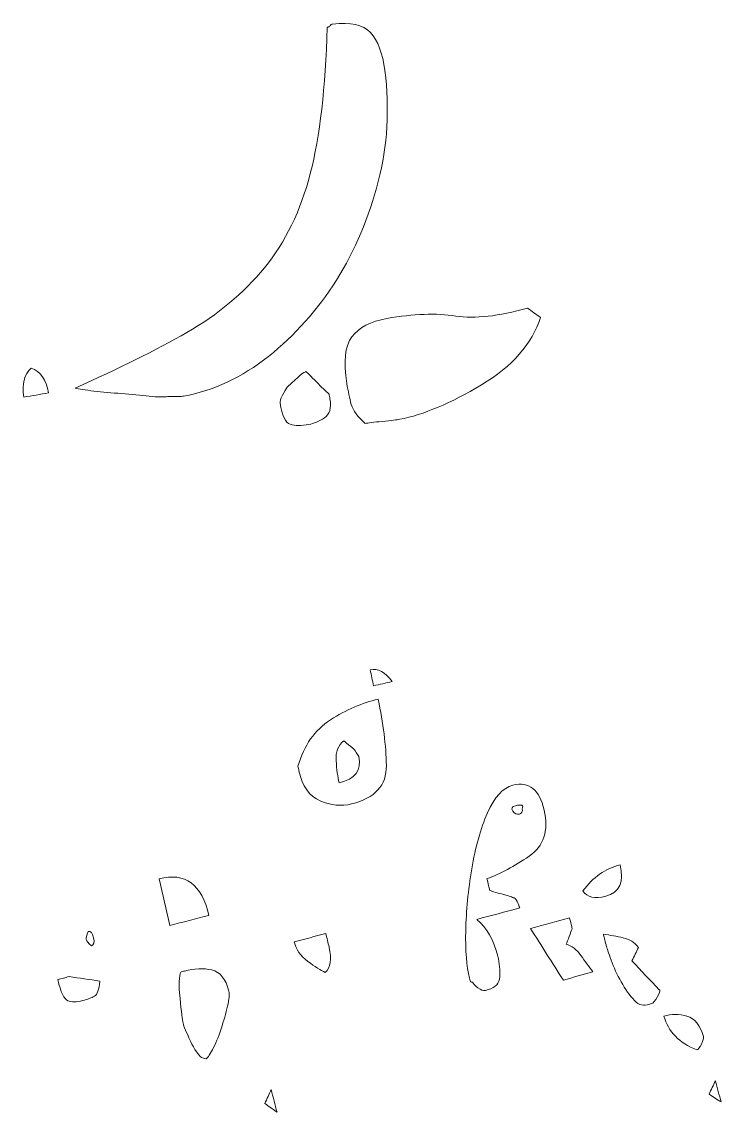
# Model space of a CAD drawing. Header units: millimetres. Extents: x 300.3 to 376.3, y -228.9 to -193.5.
# Drawn here: x 306.23 to 309.47, y -199.63 to -194.58 of the extents above; entities that cross this region are included whole.
import ezdxf

# ---------------------------------------------------------------- set-up
doc = ezdxf.new("R2010")
doc.units = ezdxf.units.MM
doc.header["$MEASUREMENT"] = 0
doc.layers.add('Homecoming', color=7, linetype='Continuous', lineweight=0)

msp = doc.modelspace()

# ---------------------------------------------------------------- linework, layer by layer
at = {"layer": 'Homecoming', "color": 18, "lineweight": 9, "true_color": 0x000000}
for points, knots in [([(307.6462, -194.6095), (307.638, -194.8891), (307.6125, -195.1141), (307.5676, -195.2864), (307.5228, -195.4587), (307.4522, -195.6031), (307.3561, -195.7211), (307.2595, -195.839), (307.1403, -195.9387), (306.9973, -196.0205), (306.8539, -196.1022), (306.6815, -196.1879), (306.48, -196.2781), (306.4986, -196.2826), (306.528, -196.287), (306.5676, -196.2916), (306.6073, -196.2961), (306.6502, -196.3002), (306.6954, -196.3033), (306.7409, -196.3068), (306.7836, -196.3106), (306.8234, -196.315), (306.8633, -196.3194), (306.8914, -196.3199), (306.9091, -196.3167), (306.9452, -196.3177), (306.9692, -196.3173), (306.9812, -196.3152), (307.1206, -196.29), (307.2517, -196.228), (307.3744, -196.1312), (307.4966, -196.034), (307.601, -195.9165), (307.6884, -195.7788), (307.7753, -195.6409), (307.8394, -195.489), (307.8821, -195.3227), (307.9247, -195.1562), (307.9348, -194.9858), (307.9126, -194.8099), (307.9026, -194.7294), (307.8802, -194.6706), (307.8463, -194.6341), (307.8116, -194.5975), (307.7535, -194.5842), (307.6712, -194.5949), (307.6655, -194.5956), (307.6613, -194.598), (307.659, -194.6023), (307.6562, -194.6062), (307.652, -194.6087), (307.6462, -194.6095)], [0, 0, 0, 0, 1, 1, 1, 2, 2, 2, 3, 3, 3, 4, 4, 4, 5, 5, 5, 6, 6, 6, 7, 7, 7, 8, 8, 8, 9, 9, 9, 10, 10, 10, 11, 11, 11, 12, 12, 12, 13, 13, 13, 14, 14, 14, 15, 15, 15, 16, 16, 16, 17, 17, 17, 17]), ([(307.9222, -195.956), (308.0453, -195.9346), (308.1509, -195.9307), (308.24, -195.9446), (308.3292, -195.9582), (308.4395, -195.9459), (308.5715, -195.908), (308.5919, -195.9225), (308.6123, -195.9369), (308.6327, -195.9513), (308.5925, -196.0741), (308.5012, -196.1777), (308.3595, -196.2627), (308.2174, -196.3476), (308.0914, -196.4013), (307.9811, -196.4223), (307.9693, -196.4246), (307.9427, -196.4274), (307.9015, -196.4317), (307.8603, -196.4359), (307.8334, -196.4391), (307.822, -196.4414), (307.7866, -196.4107), (307.7656, -196.3813), (307.7572, -196.3533), (307.7496, -196.3247), (307.7428, -196.2927), (307.7367, -196.2566), (307.7201, -196.1555), (307.7279, -196.0829), (307.7603, -196.0404), (307.7925, -195.9974), (307.8465, -195.9693), (307.9222, -195.956)], [0, 0, 0, 0, 1, 1, 1, 2, 2, 2, 3, 3, 3, 4, 4, 4, 5, 5, 5, 6, 6, 6, 7, 7, 7, 8, 8, 8, 9, 9, 9, 10, 10, 10, 11, 11, 11, 11]), ([(306.2765, -196.1852), (306.2448, -196.2143), (306.2338, -196.2592), (306.2435, -196.32), (306.2815, -196.3133), (306.3195, -196.3065), (306.3575, -196.2998), (306.3479, -196.2392), (306.3208, -196.2012), (306.2765, -196.1852)], [0, 0, 0, 0, 1, 1, 1, 2, 2, 2, 3, 3, 3, 3]), ([(307.5479, -196.2014), (307.5548, -196.2074), (307.5703, -196.2233), (307.5962, -196.2489), (307.6208, -196.2744), (307.6405, -196.2927), (307.6548, -196.3054), (307.656, -196.3126), (307.6573, -196.3199), (307.6585, -196.3271), (307.6656, -196.3705), (307.657, -196.4), (307.6328, -196.4157), (307.6085, -196.4315), (307.5843, -196.4416), (307.5611, -196.446), (307.5265, -196.4525), (307.4974, -196.4524), (307.4754, -196.4453), (307.4531, -196.4382), (307.4374, -196.4056), (307.4277, -196.3473), (307.4265, -196.3398), (307.4302, -196.3277), (307.4398, -196.3111), (307.4486, -196.2945), (307.4555, -196.282), (307.4605, -196.2737), (307.4707, -196.2641), (307.4865, -196.2501), (307.5073, -196.2313), (307.5281, -196.2121), (307.5418, -196.2024), (307.5479, -196.2014)], [0, 0, 0, 0, 1, 1, 1, 2, 2, 2, 3, 3, 3, 4, 4, 4, 5, 5, 5, 6, 6, 6, 7, 7, 7, 8, 8, 8, 9, 9, 9, 10, 10, 10, 11, 11, 11, 11]), ([(307.9467, -197.6349), (307.9178, -197.6415), (307.889, -197.6481), (307.8601, -197.6548), (307.855, -197.63), (307.85, -197.6054), (307.845, -197.5806), (307.8799, -197.5727), (307.9135, -197.5909), (307.9467, -197.6349)], [0, 0, 0, 0, 1, 1, 1, 2, 2, 2, 3, 3, 3, 3]), ([(307.8817, -197.7162), (307.9051, -197.8289), (307.918, -197.9308), (307.9196, -198.0229), (307.9213, -198.1146), (307.8676, -198.1737), (307.7579, -198.2009), (307.7121, -198.2122), (307.664, -198.2075), (307.6139, -198.1865), (307.5636, -198.1651), (307.5303, -198.119), (307.5152, -198.0479), (307.5137, -198.0408), (307.5121, -198.0337), (307.5106, -198.0265), (307.5387, -197.93), (307.589, -197.8584), (307.6611, -197.8119), (307.7331, -197.7654), (307.8065, -197.7336), (307.8817, -197.7162)], [0, 0, 0, 0, 1, 1, 1, 2, 2, 2, 3, 3, 3, 4, 4, 4, 5, 5, 5, 6, 6, 6, 7, 7, 7, 7]), ([(307.7224, -197.909), (307.6964, -197.93), (307.6844, -197.9607), (307.6873, -198.0012), (307.6899, -198.0409), (307.6944, -198.0753), (307.7006, -198.1038), (307.7752, -198.0856), (307.8057, -198.0448), (307.7922, -197.9814), (307.7878, -197.975), (307.7835, -197.9687), (307.7792, -197.9623), (307.7776, -197.9551), (307.7693, -197.9462), (307.755, -197.9348), (307.7404, -197.9234), (307.7294, -197.9145), (307.7224, -197.909)], [0, 0, 0, 0, 1, 1, 1, 2, 2, 2, 3, 3, 3, 4, 4, 4, 5, 5, 5, 6, 6, 6, 6]), ([(308.5047, -198.1143), (308.5791, -198.0956), (308.6272, -198.134), (308.649, -198.2294), (308.6707, -198.3247), (308.6476, -198.3952), (308.5797, -198.4422), (308.5114, -198.4889), (308.446, -198.524), (308.3848, -198.5476), (308.3872, -198.5579), (308.3896, -198.5683), (308.3921, -198.5786), (308.3937, -198.5853), (308.3953, -198.5921), (308.3969, -198.5989), (308.4041, -198.6044), (308.4224, -198.6104), (308.4518, -198.617), (308.4809, -198.6238), (308.4991, -198.6297), (308.5064, -198.6352), (308.5119, -198.6337), (308.518, -198.6393), (308.5243, -198.6519), (308.5302, -198.6647), (308.5342, -198.6747), (308.5359, -198.6815), (308.4699, -198.6992), (308.404, -198.717), (308.338, -198.7348), (308.384, -198.7734), (308.4161, -198.83), (308.4348, -198.905), (308.443, -198.9387), (308.4459, -198.9708), (308.4445, -199.0001), (308.4428, -199.0295), (308.4245, -199.0495), (308.3905, -199.059), (308.3848, -199.0606), (308.379, -199.0622), (308.3733, -199.0638), (308.3674, -199.0655), (308.3572, -199.0609), (308.3426, -199.0505), (308.3275, -199.0398), (308.3193, -199.0314), (308.3176, -199.0245), (308.3117, -199.0261), (308.3079, -199.0236), (308.3063, -199.017), (308.3055, -199.0136), (308.3046, -199.0102), (308.3037, -199.0067), (308.2903, -198.952), (308.2845, -198.8788), (308.2866, -198.7869), (308.2887, -198.695), (308.2977, -198.5996), (308.3147, -198.5006), (308.3306, -198.4015), (308.3548, -198.3152), (308.3874, -198.2418), (308.4191, -198.1684), (308.4583, -198.1259), (308.5047, -198.1143)], [0, 0, 0, 0, 1, 1, 1, 2, 2, 2, 3, 3, 3, 4, 4, 4, 5, 5, 5, 6, 6, 6, 7, 7, 7, 8, 8, 8, 9, 9, 9, 10, 10, 10, 11, 11, 11, 12, 12, 12, 13, 13, 13, 14, 14, 14, 15, 15, 15, 16, 16, 16, 17, 17, 17, 18, 18, 18, 19, 19, 19, 20, 20, 20, 21, 21, 21, 22, 22, 22, 22]), ([(308.5475, -198.223), (308.5558, -198.2062), (308.5457, -198.2016), (308.5166, -198.209), (308.4993, -198.2134), (308.4951, -198.2214), (308.504, -198.234), (308.5133, -198.2463), (308.5231, -198.2504), (308.5348, -198.2476), (308.546, -198.2448), (308.5507, -198.2367), (308.5475, -198.223)], [0, 0, 0, 0, 1, 1, 1, 2, 2, 2, 3, 3, 3, 4, 4, 4, 4]), ([(309.0005, -198.4816), (309.0197, -198.562), (308.9976, -198.6104), (308.9347, -198.6275), (308.8835, -198.6414), (308.8477, -198.6333), (308.8283, -198.6027), (308.874, -198.5404), (308.9318, -198.4999), (309.0005, -198.4816)], [0, 0, 0, 0, 1, 1, 1, 2, 2, 2, 3, 3, 3, 3]), ([(307.0992, -198.7159), (307.0661, -198.5728), (306.9899, -198.5162), (306.869, -198.5465), (306.8851, -198.6187), (306.9016, -198.6908), (306.9182, -198.7627), (306.9785, -198.7471), (307.0388, -198.7315), (307.0992, -198.7159)], [0, 0, 0, 0, 1, 1, 1, 2, 2, 2, 3, 3, 3, 3]), ([(308.7666, -198.7272), (308.7691, -198.7372), (308.7715, -198.7473), (308.774, -198.7573), (308.7756, -198.7641), (308.7773, -198.7708), (308.779, -198.7776), (308.775, -198.7857), (308.7707, -198.7976), (308.765, -198.8138), (308.7599, -198.8292), (308.755, -198.8415), (308.7511, -198.8498), (308.7773, -198.8569), (308.8, -198.8741), (308.8191, -198.9011), (308.8377, -198.9279), (308.8568, -198.9535), (308.8745, -198.9768), (308.8289, -198.9896), (308.7833, -199.0026), (308.7378, -199.0154), (308.687, -198.9363), (308.6365, -198.8566), (308.5862, -198.7764), (308.6464, -198.76), (308.7065, -198.7436), (308.7666, -198.7272)], [0, 0, 0, 0, 1, 1, 1, 2, 2, 2, 3, 3, 3, 4, 4, 4, 5, 5, 5, 6, 6, 6, 7, 7, 7, 8, 8, 8, 9, 9, 9, 9]), ([(306.5557, -198.8563), (306.5674, -198.8532), (306.5706, -198.8408), (306.5655, -198.8193), (306.5607, -198.7974), (306.5523, -198.7878), (306.5407, -198.7908), (306.5329, -198.8083), (306.5297, -198.8206), (306.5314, -198.828), (306.5331, -198.8351), (306.5409, -198.8447), (306.5557, -198.8563)], [0, 0, 0, 0, 1, 1, 1, 2, 2, 2, 3, 3, 3, 4, 4, 4, 4]), ([(307.6396, -198.7999), (307.5908, -198.8128), (307.5421, -198.8257), (307.4934, -198.8387), (307.5016, -198.874), (307.5229, -198.9039), (307.5562, -198.9287), (307.5893, -198.9533), (307.6164, -198.9702), (307.637, -198.9795), (307.6624, -198.9576), (307.668, -198.919), (307.6546, -198.8631), (307.6496, -198.8421), (307.6446, -198.821), (307.6396, -198.7999)], [0, 0, 0, 0, 1, 1, 1, 2, 2, 2, 3, 3, 3, 4, 4, 4, 5, 5, 5, 5]), ([(309.0852, -198.864), (309.0751, -198.8846), (309.065, -198.9052), (309.055, -198.9258), (309.0969, -198.9709), (309.139, -199.0158), (309.1811, -199.0604), (309.1867, -199.0588), (309.1858, -199.0659), (309.1775, -199.0828), (309.1695, -199.099), (309.1606, -199.1123), (309.1512, -199.1221), (309.1425, -199.1247), (309.1339, -199.1271), (309.1252, -199.1297), (309.1025, -199.1363), (309.0799, -199.1269), (309.0584, -199.1009), (309.0361, -199.0755), (309.0162, -199.0454), (308.9985, -199.0114), (308.9803, -198.9771), (308.9658, -198.9437), (308.9547, -198.9114), (308.9434, -198.8785), (308.937, -198.8592), (308.9354, -198.8523), (308.9329, -198.8423), (308.9304, -198.8324), (308.9279, -198.8224), (308.9262, -198.8157), (308.9246, -198.8089), (308.9229, -198.8022), (308.9546, -198.8077), (308.9854, -198.8134), (309.0144, -198.8198), (309.0434, -198.8259), (309.0668, -198.8406), (309.0852, -198.864)], [0, 0, 0, 0, 1, 1, 1, 2, 2, 2, 3, 3, 3, 4, 4, 4, 5, 5, 5, 6, 6, 6, 7, 7, 7, 8, 8, 8, 9, 9, 9, 10, 10, 10, 11, 11, 11, 12, 12, 12, 13, 13, 13, 13]), ([(306.5939, -199.0197), (306.5466, -199.013), (306.4994, -199.0061), (306.4521, -198.9991), (306.4436, -199.0014), (306.435, -199.0036), (306.4264, -199.0059), (306.4177, -199.0082), (306.409, -199.0104), (306.4003, -199.0127), (306.4136, -199.0709), (306.4296, -199.1036), (306.4462, -199.1109), (306.4633, -199.1182), (306.4861, -199.1175), (306.515, -199.1099), (306.5379, -199.1038), (306.5561, -199.0971), (306.5698, -199.0897), (306.583, -199.0822), (306.5911, -199.0589), (306.5939, -199.0197)], [0, 0, 0, 0, 1, 1, 1, 2, 2, 2, 3, 3, 3, 4, 4, 4, 5, 5, 5, 6, 6, 6, 7, 7, 7, 7]), ([(306.9686, -198.9779), (306.9603, -198.9953), (306.9595, -199.0355), (306.9653, -199.099), (306.9715, -199.1618), (306.9761, -199.2007), (306.9795, -199.2151), (306.983, -199.2294), (306.9947, -199.2563), (307.0136, -199.2971), (307.033, -199.3373), (307.0498, -199.3629), (307.065, -199.3738), (307.0715, -199.3758), (307.0779, -199.3778), (307.0844, -199.3798), (307.0903, -199.3782), (307.1004, -199.364), (307.1151, -199.3373), (307.1299, -199.3105), (307.1433, -199.2783), (307.1554, -199.2407), (307.1676, -199.2035), (307.1774, -199.1685), (307.185, -199.1363), (307.1924, -199.1037), (307.1943, -199.0808), (307.191, -199.0666), (307.1771, -199.0097), (307.151, -198.9771), (307.1128, -198.9684), (307.0741, -198.9595), (307.0317, -198.9614), (306.9854, -198.9735), (306.9798, -198.975), (306.9742, -198.9765), (306.9686, -198.9779)], [0, 0, 0, 0, 1, 1, 1, 2, 2, 2, 3, 3, 3, 4, 4, 4, 5, 5, 5, 6, 6, 6, 7, 7, 7, 8, 8, 8, 9, 9, 9, 10, 10, 10, 11, 11, 11, 12, 12, 12, 12]), ([(309.3852, -199.2762), (309.3869, -199.2829), (309.3836, -199.2941), (309.376, -199.3108), (309.368, -199.3271), (309.3611, -199.3365), (309.3558, -199.3381), (309.2731, -199.3063), (309.2224, -199.2538), (309.2032, -199.1815), (309.2375, -199.1714), (309.2732, -199.1717), (309.3093, -199.1824), (309.3461, -199.1928), (309.3711, -199.2238), (309.3852, -199.2762)], [0, 0, 0, 0, 1, 1, 1, 2, 2, 2, 3, 3, 3, 4, 4, 4, 5, 5, 5, 5]), ([(309.4408, -199.4814), (309.4497, -199.5139), (309.4586, -199.5464), (309.4677, -199.5789), (309.4491, -199.5671), (309.4304, -199.5553), (309.4117, -199.5434), (309.4214, -199.5227), (309.4311, -199.502), (309.4408, -199.4814)], [0, 0, 0, 0, 1, 1, 1, 2, 2, 2, 3, 3, 3, 3]), ([(307.3869, -199.5213), (307.3959, -199.5562), (307.4049, -199.5912), (307.414, -199.6261), (307.3953, -199.6128), (307.3765, -199.5994), (307.3577, -199.586), (307.3674, -199.5644), (307.3771, -199.5429), (307.3869, -199.5213)], [0, 0, 0, 0, 1, 1, 1, 2, 2, 2, 3, 3, 3, 3])]:
    msp.add_open_spline(points, degree=3, knots=knots, dxfattribs=at)

doc.saveas('drawing.dxf')
